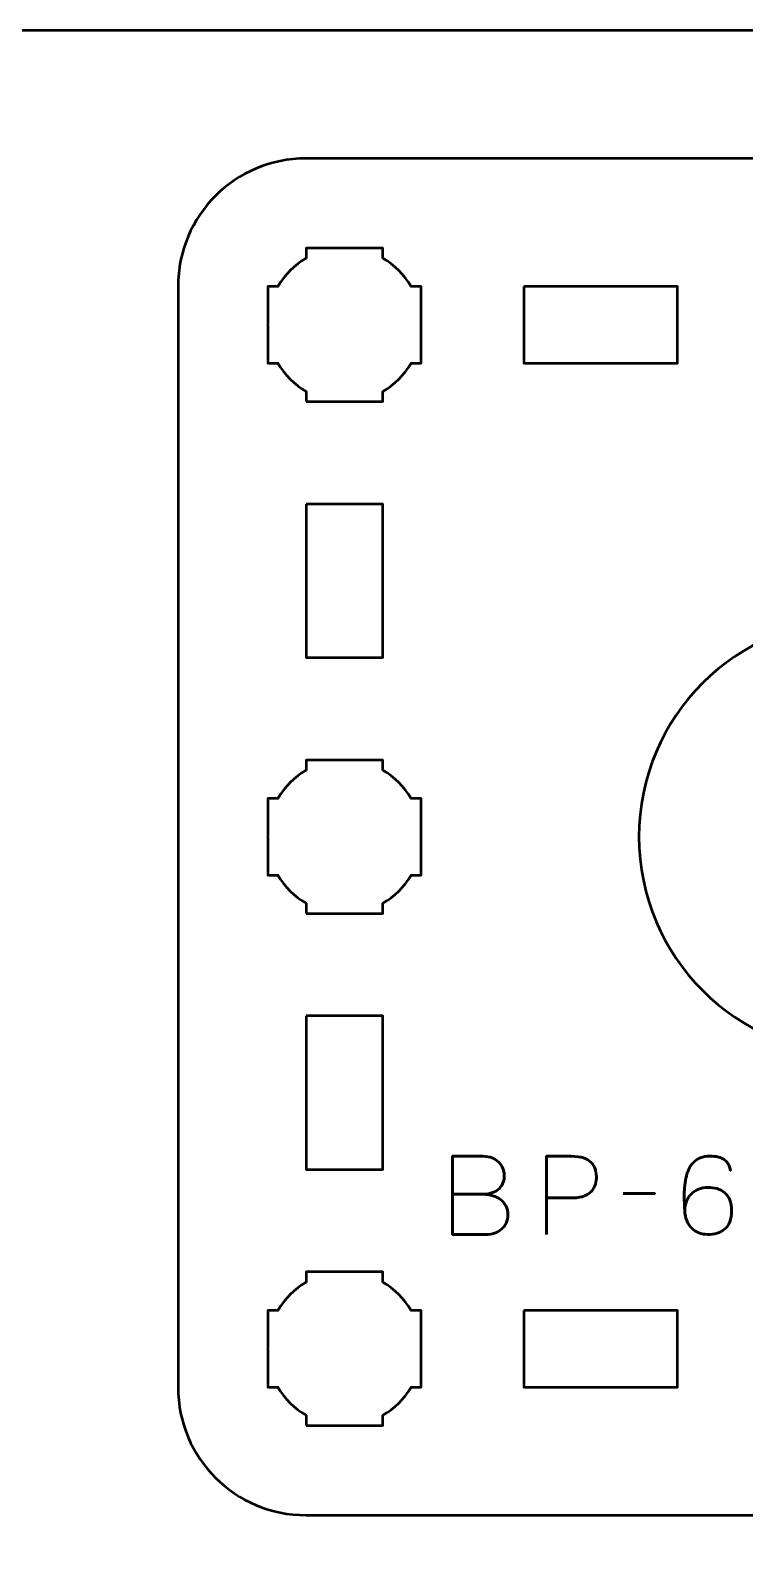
# Model space of a CAD drawing. Header units: centimetres. Extents: x -21 to 0, y -29.7 to 0.
# Drawn here: x -14.73 to -11.94, y -5.95 to 0 of the extents above; entities that cross this region are included whole.
import ezdxf

# ---------------------------------------------------------------- set-up
doc = ezdxf.new("R2010")
doc.units = ezdxf.units.CM
doc.header["$MEASUREMENT"] = 0
doc.layers.add('Layer 1', color=7, linetype='Continuous')

msp = doc.modelspace()

# ---------------------------------------------------------------- linework, layer by layer
at = {"layer": 'Layer 1', "color": 1, "lineweight": 53}
msp.add_open_spline([(-21.00003, -29.19995), (-21.00003, -29.19995), (-21.00003, -1.69992), (-21.00003, -1.69992), (-21.00003, -1.69992), (-21.00003, -1.61709), (-20.93286, -1.54992), (-20.85003, -1.54992), (-20.85003, -1.54992), (-20.7672, -1.54992), (-20.70003, -1.48275), (-20.70003, -1.39992), (-20.70003, -1.39992), (-20.70003, -1.31709), (-20.7672, -1.24992), (-20.85003, -1.24992), (-20.85003, -1.24992), (-20.93286, -1.24992), (-21.00003, -1.18275), (-21.00003, -1.09992), (-21.00003, -1.09992), (-21.00003, -1.09992), (-21.00003, -0.49992), (-21.00003, -0.49992), (-21.00003, -0.49992), (-21.00003, -0.22295), (-20.77694, 0.00004), (-20.49994, 0.00004), (-20.49994, 0.00004), (-20.49994, 0.00004), (-0.50008, 0.00004), (-0.50008, 0.00004), (-0.50008, 0.00004), (-0.22294, 0.00004), (0.00002, -0.22295), (0.00002, -0.49992), (0.00002, -0.49992), (0.00002, -0.49992), (0.00002, -29.19995), (0.00002, -29.19995), (0.00002, -29.19995), (0.00002, -29.47695), (-0.22294, -29.70004), (-0.50008, -29.70004), (-0.50008, -29.70004), (-0.50008, -29.70004), (-20.49994, -29.70004), (-20.49994, -29.70004), (-20.49994, -29.70004), (-20.77694, -29.70004), (-21.00003, -29.47695), (-21.00003, -29.19995)], degree=3, knots=[0, 0, 0, 0, 0.0769231, 0.0769231, 0.0769231, 0.0769231, 0.1538462, 0.1538462, 0.1538462, 0.1538462, 0.2307692, 0.2307692, 0.2307692, 0.2307692, 0.3076923, 0.3076923, 0.3076923, 0.3076923, 0.3846154, 0.3846154, 0.3846154, 0.3846154, 0.4615385, 0.4615385, 0.4615385, 0.4615385, 0.5384615, 0.5384615, 0.5384615, 0.5384615, 0.6153846, 0.6153846, 0.6153846, 0.6153846, 0.6923077, 0.6923077, 0.6923077, 0.6923077, 0.7692308, 0.7692308, 0.7692308, 0.7692308, 0.8461538, 0.8461538, 0.8461538, 0.8461538, 0.9230769, 0.9230769, 0.9230769, 0.9230769, 1, 1, 1, 1], dxfattribs=at)
at = {"layer": 'Layer 1', "color": 3, "lineweight": 53}
msp.add_open_spline([(-13.64992, -0.49997), (-13.64992, -0.49997), (-9.35005, -0.49997), (-9.35005, -0.49997), (-9.35005, -0.49997), (-9.07291, -0.49997), (-8.84995, -0.72306), (-8.84995, -1.00006), (-8.84995, -1.00006), (-8.84995, -1.00006), (-8.84995, -5.29993), (-8.84995, -5.29993), (-8.84995, -5.29993), (-8.84995, -5.57707), (-9.07291, -5.80003), (-9.35005, -5.80003), (-9.35005, -5.80003), (-9.35005, -5.80003), (-13.64992, -5.80003), (-13.64992, -5.80003), (-13.64992, -5.80003), (-13.92692, -5.80003), (-14.15001, -5.57707), (-14.15001, -5.29993), (-14.15001, -5.29993), (-14.15001, -5.29993), (-14.15001, -1.00006), (-14.15001, -1.00006), (-14.15001, -1.00006), (-14.15001, -0.72306), (-13.92692, -0.49997), (-13.64992, -0.49997)], degree=3, knots=[0, 0, 0, 0, 0.125, 0.125, 0.125, 0.125, 0.25, 0.25, 0.25, 0.25, 0.375, 0.375, 0.375, 0.375, 0.5, 0.5, 0.5, 0.5, 0.625, 0.625, 0.625, 0.625, 0.75, 0.75, 0.75, 0.75, 0.875, 0.875, 0.875, 0.875, 1, 1, 1, 1], dxfattribs=at)
at = {"layer": 'Layer 1', "lineweight": 53}
for points, knots in [([(-13.64997, -1.45006), (-13.64997, -1.45006), (-13.64997, -1.40988), (-13.64997, -1.40988), (-13.64997, -1.40988), (-13.69551, -1.38355), (-13.73347, -1.3456), (-13.75982, -1.30007), (-13.75982, -1.30007), (-13.75982, -1.30007), (-13.79997, -1.30007), (-13.79997, -1.30007), (-13.79997, -1.30007), (-13.79997, -1.30007), (-13.79997, -1.15155), (-13.79997, -1.15155), (-13.79997, -1.15155), (-13.79997, -1.15155), (-13.79999, -1.15), (-13.79999, -1.15), (-13.79999, -1.15), (-13.79999, -1.15), (-13.79997, -1.14845), (-13.79997, -1.14845), (-13.79997, -1.14845), (-13.79997, -1.14845), (-13.79997, -1.00006), (-13.79997, -1.00006), (-13.79997, -1.00006), (-13.79997, -1.00006), (-13.75987, -1.00006), (-13.75987, -1.00006), (-13.75987, -1.00006), (-13.73352, -0.95449), (-13.69553, -0.91649), (-13.64997, -0.89013), (-13.64997, -0.89013), (-13.64997, -0.89013), (-13.64997, -0.85005), (-13.64997, -0.85005), (-13.64997, -0.85005), (-13.64997, -0.85005), (-13.50463, -0.85005), (-13.50463, -0.85005), (-13.50463, -0.85005), (-13.50463, -0.85005), (-13.49999, -0.84999), (-13.49999, -0.84999), (-13.49999, -0.84999), (-13.49999, -0.84999), (-13.49534, -0.85005), (-13.49534, -0.85005), (-13.49534, -0.85005), (-13.49534, -0.85005), (-13.34996, -0.85005), (-13.34996, -0.85005), (-13.34996, -0.85005), (-13.34996, -0.85005), (-13.34996, -0.89013), (-13.34996, -0.89013), (-13.34996, -0.89013), (-13.30439, -0.91649), (-13.26642, -0.95449), (-13.24008, -1.00006), (-13.24008, -1.00006), (-13.24008, -1.00006), (-13.19996, -1.00006), (-13.19996, -1.00006), (-13.19996, -1.00006), (-13.19996, -1.00006), (-13.19996, -1.30007), (-13.19996, -1.30007), (-13.19996, -1.30007), (-13.19996, -1.30007), (-13.24013, -1.30007), (-13.24013, -1.30007), (-13.24013, -1.30007), (-13.26647, -1.3456), (-13.30443, -1.38355), (-13.34996, -1.40988), (-13.34996, -1.40988), (-13.34996, -1.40988), (-13.34996, -1.45006), (-13.34996, -1.45006), (-13.34996, -1.45006), (-13.34996, -1.45006), (-13.64997, -1.45006), (-13.64997, -1.45006)], [0, 0, 0, 0, 0.0454545, 0.0454545, 0.0454545, 0.0454545, 0.0909091, 0.0909091, 0.0909091, 0.0909091, 0.1363636, 0.1363636, 0.1363636, 0.1363636, 0.1818182, 0.1818182, 0.1818182, 0.1818182, 0.2272727, 0.2272727, 0.2272727, 0.2272727, 0.2727273, 0.2727273, 0.2727273, 0.2727273, 0.3181818, 0.3181818, 0.3181818, 0.3181818, 0.3636364, 0.3636364, 0.3636364, 0.3636364, 0.4090909, 0.4090909, 0.4090909, 0.4090909, 0.4545455, 0.4545455, 0.4545455, 0.4545455, 0.5, 0.5, 0.5, 0.5, 0.5454545, 0.5454545, 0.5454545, 0.5454545, 0.5909091, 0.5909091, 0.5909091, 0.5909091, 0.6363636, 0.6363636, 0.6363636, 0.6363636, 0.6818182, 0.6818182, 0.6818182, 0.6818182, 0.7272727, 0.7272727, 0.7272727, 0.7272727, 0.7727273, 0.7727273, 0.7727273, 0.7727273, 0.8181818, 0.8181818, 0.8181818, 0.8181818, 0.8636364, 0.8636364, 0.8636364, 0.8636364, 0.9090909, 0.9090909, 0.9090909, 0.9090909, 0.9545455, 0.9545455, 0.9545455, 0.9545455, 1, 1, 1, 1]), ([(-12.79997, -1.00006), (-12.79997, -1.00006), (-12.19996, -1.00006), (-12.19996, -1.00006), (-12.19996, -1.00006), (-12.19996, -1.00006), (-12.19996, -1.30007), (-12.19996, -1.30007), (-12.19996, -1.30007), (-12.19996, -1.30007), (-12.79997, -1.30007), (-12.79997, -1.30007), (-12.79997, -1.30007), (-12.79997, -1.30007), (-12.79997, -1.00006), (-12.79997, -1.00006)], [0, 0, 0, 0, 0.25, 0.25, 0.25, 0.25, 0.5, 0.5, 0.5, 0.5, 0.75, 0.75, 0.75, 0.75, 1, 1, 1, 1]), ([(-13.64992, -1.85001), (-13.64992, -1.85001), (-13.34991, -1.85001), (-13.34991, -1.85001), (-13.34991, -1.85001), (-13.34991, -1.85001), (-13.34991, -2.45002), (-13.34991, -2.45002), (-13.34991, -2.45002), (-13.34991, -2.45002), (-13.64992, -2.45002), (-13.64992, -2.45002), (-13.64992, -2.45002), (-13.64992, -2.45002), (-13.64992, -1.85001), (-13.64992, -1.85001)], [0, 0, 0, 0, 0.25, 0.25, 0.25, 0.25, 0.5, 0.5, 0.5, 0.5, 0.75, 0.75, 0.75, 0.75, 1, 1, 1, 1]), ([(-11.49998, -2.3), (-11.03061, -2.3), (-10.64998, -2.68063), (-10.64998, -3.15), (-10.64998, -3.15), (-10.64998, -3.61937), (-11.03061, -4), (-11.49998, -4), (-11.49998, -4), (-11.96935, -4), (-12.34998, -3.61937), (-12.34998, -3.15), (-12.34998, -3.15), (-12.34998, -2.68063), (-11.96935, -2.3), (-11.49998, -2.3)], [0, 0, 0, 0, 0.25, 0.25, 0.25, 0.25, 0.5, 0.5, 0.5, 0.5, 0.75, 0.75, 0.75, 0.75, 1, 1, 1, 1]), ([(-13.64997, -3.45006), (-13.64997, -3.45006), (-13.64997, -3.40988), (-13.64997, -3.40988), (-13.64997, -3.40988), (-13.69551, -3.38355), (-13.73347, -3.3456), (-13.75982, -3.30007), (-13.75982, -3.30007), (-13.75982, -3.30007), (-13.79997, -3.30007), (-13.79997, -3.30007), (-13.79997, -3.30007), (-13.79997, -3.30007), (-13.79997, -3.15155), (-13.79997, -3.15155), (-13.79997, -3.15155), (-13.79997, -3.15155), (-13.79999, -3.15), (-13.79999, -3.15), (-13.79999, -3.15), (-13.79999, -3.15), (-13.79997, -3.14845), (-13.79997, -3.14845), (-13.79997, -3.14845), (-13.79997, -3.14845), (-13.79997, -3.00006), (-13.79997, -3.00006), (-13.79997, -3.00006), (-13.79997, -3.00006), (-13.75987, -3.00006), (-13.75987, -3.00006), (-13.75987, -3.00006), (-13.73352, -2.95449), (-13.69553, -2.91649), (-13.64997, -2.89013), (-13.64997, -2.89013), (-13.64997, -2.89013), (-13.64997, -2.85005), (-13.64997, -2.85005), (-13.64997, -2.85005), (-13.64997, -2.85005), (-13.50463, -2.85005), (-13.50463, -2.85005), (-13.50463, -2.85005), (-13.50463, -2.85005), (-13.49999, -2.84999), (-13.49999, -2.84999), (-13.49999, -2.84999), (-13.49999, -2.84999), (-13.49534, -2.85005), (-13.49534, -2.85005), (-13.49534, -2.85005), (-13.49534, -2.85005), (-13.34996, -2.85005), (-13.34996, -2.85005), (-13.34996, -2.85005), (-13.34996, -2.85005), (-13.34996, -2.89013), (-13.34996, -2.89013), (-13.34996, -2.89013), (-13.30439, -2.91649), (-13.26642, -2.95449), (-13.24008, -3.00006), (-13.24008, -3.00006), (-13.24008, -3.00006), (-13.19996, -3.00006), (-13.19996, -3.00006), (-13.19996, -3.00006), (-13.19996, -3.00006), (-13.19996, -3.30007), (-13.19996, -3.30007), (-13.19996, -3.30007), (-13.19996, -3.30007), (-13.24013, -3.30007), (-13.24013, -3.30007), (-13.24013, -3.30007), (-13.26647, -3.3456), (-13.30443, -3.38355), (-13.34996, -3.40988), (-13.34996, -3.40988), (-13.34996, -3.40988), (-13.34996, -3.45006), (-13.34996, -3.45006), (-13.34996, -3.45006), (-13.34996, -3.45006), (-13.64997, -3.45006), (-13.64997, -3.45006)], [0, 0, 0, 0, 0.0454545, 0.0454545, 0.0454545, 0.0454545, 0.0909091, 0.0909091, 0.0909091, 0.0909091, 0.1363636, 0.1363636, 0.1363636, 0.1363636, 0.1818182, 0.1818182, 0.1818182, 0.1818182, 0.2272727, 0.2272727, 0.2272727, 0.2272727, 0.2727273, 0.2727273, 0.2727273, 0.2727273, 0.3181818, 0.3181818, 0.3181818, 0.3181818, 0.3636364, 0.3636364, 0.3636364, 0.3636364, 0.4090909, 0.4090909, 0.4090909, 0.4090909, 0.4545455, 0.4545455, 0.4545455, 0.4545455, 0.5, 0.5, 0.5, 0.5, 0.5454545, 0.5454545, 0.5454545, 0.5454545, 0.5909091, 0.5909091, 0.5909091, 0.5909091, 0.6363636, 0.6363636, 0.6363636, 0.6363636, 0.6818182, 0.6818182, 0.6818182, 0.6818182, 0.7272727, 0.7272727, 0.7272727, 0.7272727, 0.7727273, 0.7727273, 0.7727273, 0.7727273, 0.8181818, 0.8181818, 0.8181818, 0.8181818, 0.8636364, 0.8636364, 0.8636364, 0.8636364, 0.9090909, 0.9090909, 0.9090909, 0.9090909, 0.9545455, 0.9545455, 0.9545455, 0.9545455, 1, 1, 1, 1]), ([(-13.64992, -3.84998), (-13.64992, -3.84998), (-13.34991, -3.84998), (-13.34991, -3.84998), (-13.34991, -3.84998), (-13.34991, -3.84998), (-13.34991, -4.44998), (-13.34991, -4.44998), (-13.34991, -4.44998), (-13.34991, -4.44998), (-13.64992, -4.44998), (-13.64992, -4.44998), (-13.64992, -4.44998), (-13.64992, -4.44998), (-13.64992, -3.84998), (-13.64992, -3.84998)], [0, 0, 0, 0, 0.25, 0.25, 0.25, 0.25, 0.5, 0.5, 0.5, 0.5, 0.75, 0.75, 0.75, 0.75, 1, 1, 1, 1]), ([(-13.64997, -5.45006), (-13.64997, -5.45006), (-13.64997, -5.40988), (-13.64997, -5.40988), (-13.64997, -5.40988), (-13.69551, -5.38355), (-13.73347, -5.3456), (-13.75982, -5.30007), (-13.75982, -5.30007), (-13.75982, -5.30007), (-13.79997, -5.30007), (-13.79997, -5.30007), (-13.79997, -5.30007), (-13.79997, -5.30007), (-13.79997, -5.15155), (-13.79997, -5.15155), (-13.79997, -5.15155), (-13.79997, -5.15155), (-13.79999, -5.15), (-13.79999, -5.15), (-13.79999, -5.15), (-13.79999, -5.15), (-13.79997, -5.14845), (-13.79997, -5.14845), (-13.79997, -5.14845), (-13.79997, -5.14845), (-13.79997, -5.00006), (-13.79997, -5.00006), (-13.79997, -5.00006), (-13.79997, -5.00006), (-13.75987, -5.00006), (-13.75987, -5.00006), (-13.75987, -5.00006), (-13.73352, -4.95449), (-13.69553, -4.91649), (-13.64997, -4.89013), (-13.64997, -4.89013), (-13.64997, -4.89013), (-13.64997, -4.85005), (-13.64997, -4.85005), (-13.64997, -4.85005), (-13.64997, -4.85005), (-13.50463, -4.85005), (-13.50463, -4.85005), (-13.50463, -4.85005), (-13.50463, -4.85005), (-13.49999, -4.84999), (-13.49999, -4.84999), (-13.49999, -4.84999), (-13.49999, -4.84999), (-13.49534, -4.85005), (-13.49534, -4.85005), (-13.49534, -4.85005), (-13.49534, -4.85005), (-13.34996, -4.85005), (-13.34996, -4.85005), (-13.34996, -4.85005), (-13.34996, -4.85005), (-13.34996, -4.89013), (-13.34996, -4.89013), (-13.34996, -4.89013), (-13.30439, -4.91649), (-13.26642, -4.95449), (-13.24008, -5.00006), (-13.24008, -5.00006), (-13.24008, -5.00006), (-13.19996, -5.00006), (-13.19996, -5.00006), (-13.19996, -5.00006), (-13.19996, -5.00006), (-13.19996, -5.30007), (-13.19996, -5.30007), (-13.19996, -5.30007), (-13.19996, -5.30007), (-13.24013, -5.30007), (-13.24013, -5.30007), (-13.24013, -5.30007), (-13.26647, -5.3456), (-13.30443, -5.38355), (-13.34996, -5.40988), (-13.34996, -5.40988), (-13.34996, -5.40988), (-13.34996, -5.45006), (-13.34996, -5.45006), (-13.34996, -5.45006), (-13.34996, -5.45006), (-13.64997, -5.45006), (-13.64997, -5.45006)], [0, 0, 0, 0, 0.0454545, 0.0454545, 0.0454545, 0.0454545, 0.0909091, 0.0909091, 0.0909091, 0.0909091, 0.1363636, 0.1363636, 0.1363636, 0.1363636, 0.1818182, 0.1818182, 0.1818182, 0.1818182, 0.2272727, 0.2272727, 0.2272727, 0.2272727, 0.2727273, 0.2727273, 0.2727273, 0.2727273, 0.3181818, 0.3181818, 0.3181818, 0.3181818, 0.3636364, 0.3636364, 0.3636364, 0.3636364, 0.4090909, 0.4090909, 0.4090909, 0.4090909, 0.4545455, 0.4545455, 0.4545455, 0.4545455, 0.5, 0.5, 0.5, 0.5, 0.5454545, 0.5454545, 0.5454545, 0.5454545, 0.5909091, 0.5909091, 0.5909091, 0.5909091, 0.6363636, 0.6363636, 0.6363636, 0.6363636, 0.6818182, 0.6818182, 0.6818182, 0.6818182, 0.7272727, 0.7272727, 0.7272727, 0.7272727, 0.7727273, 0.7727273, 0.7727273, 0.7727273, 0.8181818, 0.8181818, 0.8181818, 0.8181818, 0.8636364, 0.8636364, 0.8636364, 0.8636364, 0.9090909, 0.9090909, 0.9090909, 0.9090909, 0.9545455, 0.9545455, 0.9545455, 0.9545455, 1, 1, 1, 1]), ([(-12.79997, -4.99993), (-12.79997, -4.99993), (-12.19996, -4.99993), (-12.19996, -4.99993), (-12.19996, -4.99993), (-12.19996, -4.99993), (-12.19996, -5.29993), (-12.19996, -5.29993), (-12.19996, -5.29993), (-12.19996, -5.29993), (-12.79997, -5.29993), (-12.79997, -5.29993), (-12.79997, -5.29993), (-12.79997, -5.29993), (-12.79997, -4.99993), (-12.79997, -4.99993)], [0, 0, 0, 0, 0.25, 0.25, 0.25, 0.25, 0.5, 0.5, 0.5, 0.5, 0.75, 0.75, 0.75, 0.75, 1, 1, 1, 1])]:
    msp.add_open_spline(points, degree=3, knots=knots, dxfattribs=at)
at = {"layer": 'Layer 1', "color": 5, "lineweight": 53}
for points, knots in [([(-13.07777, -4.54636), (-13.07777, -4.54636), (-12.96051, -4.54636), (-12.96051, -4.54636), (-12.96051, -4.54636), (-12.94527, -4.54629), (-12.93229, -4.54418), (-12.92135, -4.54001), (-12.92135, -4.54001), (-12.91048, -4.53592), (-12.90167, -4.53035), (-12.89482, -4.52336), (-12.89482, -4.52336), (-12.88798, -4.51638), (-12.88304, -4.50848), (-12.87993, -4.49973), (-12.87993, -4.49973), (-12.8769, -4.49105), (-12.87549, -4.48202), (-12.87584, -4.47271), (-12.87584, -4.47271), (-12.87627, -4.46339), (-12.87824, -4.45436), (-12.88177, -4.44554), (-12.88177, -4.44554), (-12.88523, -4.43672), (-12.89045, -4.42875), (-12.89729, -4.42162), (-12.89729, -4.42162), (-12.90413, -4.4145), (-12.91267, -4.40885), (-12.92304, -4.40469), (-12.92304, -4.40469), (-12.93342, -4.40046), (-12.94562, -4.39827), (-12.95966, -4.3982), (-12.95966, -4.3982), (-12.95966, -4.3982), (-13.07777, -4.3982), (-13.07777, -4.3982), (-13.07777, -4.3982), (-13.07777, -4.3982), (-13.07777, -4.70342), (-13.07777, -4.70342), (-13.07777, -4.70342), (-13.07777, -4.70342), (-12.94781, -4.70342), (-12.94781, -4.70342), (-12.94781, -4.70342), (-12.93567, -4.70342), (-12.92438, -4.70166), (-12.91394, -4.6982), (-12.91394, -4.6982), (-12.9035, -4.69467), (-12.8944, -4.68966), (-12.8865, -4.68296), (-12.8865, -4.68296), (-12.87866, -4.67633), (-12.87253, -4.66828), (-12.86815, -4.65876), (-12.86815, -4.65876), (-12.86378, -4.64923), (-12.86152, -4.63844), (-12.86145, -4.62637), (-12.86145, -4.62637), (-12.86173, -4.61424), (-12.86427, -4.6033), (-12.86914, -4.5935), (-12.86914, -4.5935), (-12.87401, -4.58369), (-12.88078, -4.57529), (-12.88953, -4.56824), (-12.88953, -4.56824), (-12.89828, -4.56125), (-12.90872, -4.55582), (-12.92072, -4.55208), (-12.92072, -4.55208), (-12.93271, -4.54834), (-12.94597, -4.54644), (-12.96051, -4.54636), (-12.96051, -4.54636), (-12.94597, -4.54644), (-12.93271, -4.54834), (-12.92072, -4.55208), (-12.92072, -4.55208), (-12.90872, -4.55582), (-12.89828, -4.56125), (-12.88953, -4.56824), (-12.88953, -4.56824), (-12.88078, -4.57529), (-12.87401, -4.58369), (-12.86914, -4.5935), (-12.86914, -4.5935), (-12.86427, -4.6033), (-12.86173, -4.61424), (-12.86145, -4.62637), (-12.86145, -4.62637), (-12.86152, -4.63844), (-12.86378, -4.64923), (-12.86815, -4.65876), (-12.86815, -4.65876), (-12.87253, -4.66828), (-12.87866, -4.67633), (-12.8865, -4.68296), (-12.8865, -4.68296), (-12.8944, -4.68966), (-12.9035, -4.69467), (-12.91394, -4.6982), (-12.91394, -4.6982), (-12.92438, -4.70166), (-12.93567, -4.70342), (-12.94781, -4.70342), (-12.94781, -4.70342), (-12.94781, -4.70342), (-13.07777, -4.70342), (-13.07777, -4.70342), (-13.07777, -4.70342), (-13.07777, -4.70342), (-13.07777, -4.3982), (-13.07777, -4.3982), (-13.07777, -4.3982), (-13.07777, -4.3982), (-12.95966, -4.3982), (-12.95966, -4.3982), (-12.95966, -4.3982), (-12.94562, -4.39827), (-12.93342, -4.40046), (-12.92304, -4.40469), (-12.92304, -4.40469), (-12.91267, -4.40885), (-12.90413, -4.4145), (-12.89729, -4.42162), (-12.89729, -4.42162), (-12.89045, -4.42875), (-12.88523, -4.43672), (-12.88177, -4.44554), (-12.88177, -4.44554), (-12.87824, -4.45436), (-12.87627, -4.46339), (-12.87584, -4.47271), (-12.87584, -4.47271), (-12.87549, -4.48202), (-12.8769, -4.49105), (-12.87993, -4.49973), (-12.87993, -4.49973), (-12.88304, -4.50848), (-12.88798, -4.51638), (-12.89482, -4.52336), (-12.89482, -4.52336), (-12.90167, -4.53035), (-12.91048, -4.53592), (-12.92135, -4.54001), (-12.92135, -4.54001), (-12.93229, -4.54418), (-12.94527, -4.54629), (-12.96051, -4.54636), (-12.96051, -4.54636), (-12.96051, -4.54636), (-13.07777, -4.54636), (-13.07777, -4.54636)], [0, 0, 0, 0, 0.025, 0.025, 0.025, 0.025, 0.05, 0.05, 0.05, 0.05, 0.075, 0.075, 0.075, 0.075, 0.1, 0.1, 0.1, 0.1, 0.125, 0.125, 0.125, 0.125, 0.15, 0.15, 0.15, 0.15, 0.175, 0.175, 0.175, 0.175, 0.2, 0.2, 0.2, 0.2, 0.225, 0.225, 0.225, 0.225, 0.25, 0.25, 0.25, 0.25, 0.275, 0.275, 0.275, 0.275, 0.3, 0.3, 0.3, 0.3, 0.325, 0.325, 0.325, 0.325, 0.35, 0.35, 0.35, 0.35, 0.375, 0.375, 0.375, 0.375, 0.4, 0.4, 0.4, 0.4, 0.425, 0.425, 0.425, 0.425, 0.45, 0.45, 0.45, 0.45, 0.475, 0.475, 0.475, 0.475, 0.5, 0.5, 0.5, 0.5, 0.525, 0.525, 0.525, 0.525, 0.55, 0.55, 0.55, 0.55, 0.575, 0.575, 0.575, 0.575, 0.6, 0.6, 0.6, 0.6, 0.625, 0.625, 0.625, 0.625, 0.65, 0.65, 0.65, 0.65, 0.675, 0.675, 0.675, 0.675, 0.7, 0.7, 0.7, 0.7, 0.725, 0.725, 0.725, 0.725, 0.75, 0.75, 0.75, 0.75, 0.775, 0.775, 0.775, 0.775, 0.8, 0.8, 0.8, 0.8, 0.825, 0.825, 0.825, 0.825, 0.85, 0.85, 0.85, 0.85, 0.875, 0.875, 0.875, 0.875, 0.9, 0.9, 0.9, 0.9, 0.925, 0.925, 0.925, 0.925, 0.95, 0.95, 0.95, 0.95, 0.975, 0.975, 0.975, 0.975, 1, 1, 1, 1]), ([(-12.71159, -4.70342), (-12.71159, -4.70342), (-12.71159, -4.3982), (-12.71159, -4.3982), (-12.71159, -4.3982), (-12.71159, -4.3982), (-12.61422, -4.3982), (-12.61422, -4.3982), (-12.61422, -4.3982), (-12.59475, -4.39827), (-12.57874, -4.40046), (-12.56611, -4.40469), (-12.56611, -4.40469), (-12.55355, -4.40885), (-12.54367, -4.41464), (-12.53654, -4.42198), (-12.53654, -4.42198), (-12.52942, -4.42924), (-12.52434, -4.43757), (-12.52123, -4.44695), (-12.52123, -4.44695), (-12.5182, -4.45634), (-12.51644, -4.46614), (-12.51601, -4.47652), (-12.51601, -4.47652), (-12.51552, -4.48689), (-12.51672, -4.49705), (-12.51954, -4.50692), (-12.51954, -4.50692), (-12.52243, -4.5168), (-12.5273, -4.52576), (-12.53429, -4.53381), (-12.53429, -4.53381), (-12.5412, -4.54185), (-12.55058, -4.54827), (-12.56237, -4.553), (-12.56237, -4.553), (-12.57415, -4.55779), (-12.58875, -4.56019), (-12.60618, -4.56033), (-12.60618, -4.56033), (-12.60618, -4.56033), (-12.71159, -4.56033), (-12.71159, -4.56033), (-12.71159, -4.56033), (-12.71159, -4.56033), (-12.60618, -4.56033), (-12.60618, -4.56033), (-12.60618, -4.56033), (-12.58911, -4.56019), (-12.57464, -4.55779), (-12.56293, -4.553), (-12.56293, -4.553), (-12.55115, -4.54827), (-12.54176, -4.54185), (-12.53471, -4.53381), (-12.53471, -4.53381), (-12.52772, -4.52576), (-12.52271, -4.5168), (-12.51975, -4.50692), (-12.51975, -4.50692), (-12.51679, -4.49705), (-12.51552, -4.48689), (-12.51601, -4.47652), (-12.51601, -4.47652), (-12.51644, -4.46614), (-12.5182, -4.45634), (-12.52137, -4.44695), (-12.52137, -4.44695), (-12.52448, -4.43757), (-12.5297, -4.42924), (-12.53683, -4.42198), (-12.53683, -4.42198), (-12.54402, -4.41464), (-12.5539, -4.40885), (-12.56646, -4.40469), (-12.56646, -4.40469), (-12.57909, -4.40046), (-12.59496, -4.39827), (-12.61422, -4.3982), (-12.61422, -4.3982), (-12.61422, -4.3982), (-12.71159, -4.3982), (-12.71159, -4.3982), (-12.71159, -4.3982), (-12.71159, -4.3982), (-12.71159, -4.70342), (-12.71159, -4.70342)], [0, 0, 0, 0, 0.0454545, 0.0454545, 0.0454545, 0.0454545, 0.0909091, 0.0909091, 0.0909091, 0.0909091, 0.1363636, 0.1363636, 0.1363636, 0.1363636, 0.1818182, 0.1818182, 0.1818182, 0.1818182, 0.2272727, 0.2272727, 0.2272727, 0.2272727, 0.2727273, 0.2727273, 0.2727273, 0.2727273, 0.3181818, 0.3181818, 0.3181818, 0.3181818, 0.3636364, 0.3636364, 0.3636364, 0.3636364, 0.4090909, 0.4090909, 0.4090909, 0.4090909, 0.4545455, 0.4545455, 0.4545455, 0.4545455, 0.5, 0.5, 0.5, 0.5, 0.5454545, 0.5454545, 0.5454545, 0.5454545, 0.5909091, 0.5909091, 0.5909091, 0.5909091, 0.6363636, 0.6363636, 0.6363636, 0.6363636, 0.6818182, 0.6818182, 0.6818182, 0.6818182, 0.7272727, 0.7272727, 0.7272727, 0.7272727, 0.7727273, 0.7727273, 0.7727273, 0.7727273, 0.8181818, 0.8181818, 0.8181818, 0.8181818, 0.8636364, 0.8636364, 0.8636364, 0.8636364, 0.9090909, 0.9090909, 0.9090909, 0.9090909, 0.9545455, 0.9545455, 0.9545455, 0.9545455, 1, 1, 1, 1]), ([(-12.171, -4.61156), (-12.17093, -4.59773), (-12.16868, -4.58524), (-12.16416, -4.57395), (-12.16416, -4.57395), (-12.15972, -4.56273), (-12.15344, -4.55307), (-12.14532, -4.54495), (-12.14532, -4.54495), (-12.13728, -4.53691), (-12.12775, -4.5307), (-12.11689, -4.52633), (-12.11689, -4.52633), (-12.10602, -4.52195), (-12.0941, -4.51977), (-12.08126, -4.51969), (-12.08126, -4.51969), (-12.06835, -4.51962), (-12.05628, -4.52125), (-12.04506, -4.52449), (-12.04506, -4.52449), (-12.03384, -4.52767), (-12.02404, -4.53289), (-12.0155, -4.54009), (-12.0155, -4.54009), (-12.00696, -4.54721), (-12.00026, -4.55667), (-11.99546, -4.56845), (-11.99546, -4.56845), (-11.99067, -4.58023), (-11.9882, -4.59455), (-11.98813, -4.61156), (-11.98813, -4.61156), (-11.9882, -4.62856), (-11.99067, -4.64288), (-11.99546, -4.65467), (-11.99546, -4.65467), (-12.00026, -4.66645), (-12.00696, -4.6759), (-12.0155, -4.68303), (-12.0155, -4.68303), (-12.02404, -4.69023), (-12.03384, -4.69545), (-12.04506, -4.69862), (-12.04506, -4.69862), (-12.05628, -4.70187), (-12.06835, -4.70349), (-12.08126, -4.70342), (-12.08126, -4.70342), (-12.0941, -4.70335), (-12.10588, -4.70116), (-12.11668, -4.69679), (-12.11668, -4.69679), (-12.1274, -4.69241), (-12.13671, -4.6862), (-12.14469, -4.67809), (-12.14469, -4.67809), (-12.15266, -4.67005), (-12.15894, -4.66038), (-12.16345, -4.64909), (-12.16345, -4.64909), (-12.16804, -4.63787), (-12.17051, -4.62539), (-12.171, -4.61156), (-12.171, -4.61156), (-12.17129, -4.60457), (-12.17164, -4.59625), (-12.17213, -4.58658), (-12.17213, -4.58658), (-12.17263, -4.57684), (-12.17291, -4.56626), (-12.17298, -4.5549), (-12.17298, -4.5549), (-12.17305, -4.54347), (-12.1727, -4.53169), (-12.17178, -4.51962), (-12.17178, -4.51962), (-12.17093, -4.50749), (-12.16924, -4.49556), (-12.16677, -4.48378), (-12.16677, -4.48378), (-12.1643, -4.47207), (-12.16077, -4.46099), (-12.15612, -4.45062), (-12.15612, -4.45062), (-12.15146, -4.44025), (-12.14546, -4.43108), (-12.13805, -4.4231), (-12.13805, -4.4231), (-12.13058, -4.41513), (-12.12147, -4.40885), (-12.11068, -4.40427), (-12.11068, -4.40427), (-12.09988, -4.39975), (-12.08711, -4.39742), (-12.07237, -4.39735), (-12.07237, -4.39735), (-12.05953, -4.39742), (-12.04866, -4.39869), (-12.03963, -4.40116), (-12.03963, -4.40116), (-12.0306, -4.40363), (-12.02319, -4.40695), (-12.01726, -4.41104), (-12.01726, -4.41104), (-12.01141, -4.4152), (-12.00675, -4.41972), (-12.00337, -4.42473), (-12.00337, -4.42473), (-11.99998, -4.42967), (-11.99744, -4.43468), (-11.99589, -4.43969), (-11.99589, -4.43969), (-11.99426, -4.44469), (-11.99321, -4.44935), (-11.99278, -4.45366), (-11.99278, -4.45366), (-11.99321, -4.44935), (-11.99426, -4.44469), (-11.99589, -4.43969), (-11.99589, -4.43969), (-11.99744, -4.43468), (-11.99998, -4.42967), (-12.00337, -4.42473), (-12.00337, -4.42473), (-12.00675, -4.41972), (-12.01141, -4.4152), (-12.01726, -4.41104), (-12.01726, -4.41104), (-12.02319, -4.40695), (-12.0306, -4.40363), (-12.03963, -4.40116), (-12.03963, -4.40116), (-12.04866, -4.39869), (-12.05953, -4.39742), (-12.07237, -4.39735), (-12.07237, -4.39735), (-12.08711, -4.39742), (-12.09988, -4.39975), (-12.11068, -4.40427), (-12.11068, -4.40427), (-12.12147, -4.40885), (-12.13058, -4.41513), (-12.13805, -4.4231), (-12.13805, -4.4231), (-12.14546, -4.43108), (-12.15146, -4.44025), (-12.15612, -4.45062), (-12.15612, -4.45062), (-12.16077, -4.46099), (-12.1643, -4.47207), (-12.16677, -4.48378), (-12.16677, -4.48378), (-12.16924, -4.49556), (-12.17093, -4.50749), (-12.17178, -4.51962), (-12.17178, -4.51962), (-12.1727, -4.53169), (-12.17305, -4.54347), (-12.17298, -4.5549), (-12.17298, -4.5549), (-12.17291, -4.56626), (-12.17263, -4.57684), (-12.17213, -4.58658), (-12.17213, -4.58658), (-12.17164, -4.59625), (-12.17129, -4.60457), (-12.171, -4.61156), (-12.171, -4.61156), (-12.17051, -4.62539), (-12.16804, -4.63787), (-12.16345, -4.64909), (-12.16345, -4.64909), (-12.15894, -4.66038), (-12.15266, -4.67005), (-12.14469, -4.67809), (-12.14469, -4.67809), (-12.13671, -4.6862), (-12.1274, -4.69241), (-12.11668, -4.69679), (-12.11668, -4.69679), (-12.10588, -4.70116), (-12.0941, -4.70335), (-12.08126, -4.70342), (-12.08126, -4.70342), (-12.06835, -4.70349), (-12.05628, -4.70187), (-12.04506, -4.69862), (-12.04506, -4.69862), (-12.03384, -4.69545), (-12.02404, -4.69023), (-12.0155, -4.68303), (-12.0155, -4.68303), (-12.00696, -4.6759), (-12.00026, -4.66645), (-11.99546, -4.65467), (-11.99546, -4.65467), (-11.99067, -4.64288), (-11.9882, -4.62856), (-11.98813, -4.61156), (-11.98813, -4.61156), (-11.9882, -4.59455), (-11.99067, -4.58023), (-11.99546, -4.56845), (-11.99546, -4.56845), (-12.00026, -4.55667), (-12.00696, -4.54721), (-12.0155, -4.54009), (-12.0155, -4.54009), (-12.02404, -4.53289), (-12.03384, -4.52767), (-12.04506, -4.52449), (-12.04506, -4.52449), (-12.05628, -4.52125), (-12.06835, -4.51962), (-12.08126, -4.51969), (-12.08126, -4.51969), (-12.0941, -4.51977), (-12.10602, -4.52195), (-12.11689, -4.52633), (-12.11689, -4.52633), (-12.12775, -4.5307), (-12.13728, -4.53691), (-12.14532, -4.54495), (-12.14532, -4.54495), (-12.15344, -4.55307), (-12.15972, -4.56273), (-12.16416, -4.57395), (-12.16416, -4.57395), (-12.16868, -4.58524), (-12.17093, -4.59773), (-12.171, -4.61156)], [0, 0, 0, 0, 0.0172414, 0.0172414, 0.0172414, 0.0172414, 0.0344828, 0.0344828, 0.0344828, 0.0344828, 0.0517241, 0.0517241, 0.0517241, 0.0517241, 0.0689655, 0.0689655, 0.0689655, 0.0689655, 0.0862069, 0.0862069, 0.0862069, 0.0862069, 0.1034483, 0.1034483, 0.1034483, 0.1034483, 0.1206897, 0.1206897, 0.1206897, 0.1206897, 0.137931, 0.137931, 0.137931, 0.137931, 0.1551724, 0.1551724, 0.1551724, 0.1551724, 0.1724138, 0.1724138, 0.1724138, 0.1724138, 0.1896552, 0.1896552, 0.1896552, 0.1896552, 0.2068966, 0.2068966, 0.2068966, 0.2068966, 0.2241379, 0.2241379, 0.2241379, 0.2241379, 0.2413793, 0.2413793, 0.2413793, 0.2413793, 0.2586207, 0.2586207, 0.2586207, 0.2586207, 0.2758621, 0.2758621, 0.2758621, 0.2758621, 0.2931034, 0.2931034, 0.2931034, 0.2931034, 0.3103448, 0.3103448, 0.3103448, 0.3103448, 0.3275862, 0.3275862, 0.3275862, 0.3275862, 0.3448276, 0.3448276, 0.3448276, 0.3448276, 0.362069, 0.362069, 0.362069, 0.362069, 0.3793103, 0.3793103, 0.3793103, 0.3793103, 0.3965517, 0.3965517, 0.3965517, 0.3965517, 0.4137931, 0.4137931, 0.4137931, 0.4137931, 0.4310345, 0.4310345, 0.4310345, 0.4310345, 0.4482759, 0.4482759, 0.4482759, 0.4482759, 0.4655172, 0.4655172, 0.4655172, 0.4655172, 0.4827586, 0.4827586, 0.4827586, 0.4827586, 0.5, 0.5, 0.5, 0.5, 0.5172414, 0.5172414, 0.5172414, 0.5172414, 0.5344828, 0.5344828, 0.5344828, 0.5344828, 0.5517241, 0.5517241, 0.5517241, 0.5517241, 0.5689655, 0.5689655, 0.5689655, 0.5689655, 0.5862069, 0.5862069, 0.5862069, 0.5862069, 0.6034483, 0.6034483, 0.6034483, 0.6034483, 0.6206897, 0.6206897, 0.6206897, 0.6206897, 0.637931, 0.637931, 0.637931, 0.637931, 0.6551724, 0.6551724, 0.6551724, 0.6551724, 0.6724138, 0.6724138, 0.6724138, 0.6724138, 0.6896552, 0.6896552, 0.6896552, 0.6896552, 0.7068966, 0.7068966, 0.7068966, 0.7068966, 0.7241379, 0.7241379, 0.7241379, 0.7241379, 0.7413793, 0.7413793, 0.7413793, 0.7413793, 0.7586207, 0.7586207, 0.7586207, 0.7586207, 0.7758621, 0.7758621, 0.7758621, 0.7758621, 0.7931034, 0.7931034, 0.7931034, 0.7931034, 0.8103448, 0.8103448, 0.8103448, 0.8103448, 0.8275862, 0.8275862, 0.8275862, 0.8275862, 0.8448276, 0.8448276, 0.8448276, 0.8448276, 0.862069, 0.862069, 0.862069, 0.862069, 0.8793103, 0.8793103, 0.8793103, 0.8793103, 0.8965517, 0.8965517, 0.8965517, 0.8965517, 0.9137931, 0.9137931, 0.9137931, 0.9137931, 0.9310345, 0.9310345, 0.9310345, 0.9310345, 0.9482759, 0.9482759, 0.9482759, 0.9482759, 0.9655172, 0.9655172, 0.9655172, 0.9655172, 0.9827586, 0.9827586, 0.9827586, 0.9827586, 1, 1, 1, 1]), ([(-12.41103, -4.54382), (-12.41103, -4.54382), (-12.28784, -4.54382), (-12.28784, -4.54382), (-12.28784, -4.54382), (-12.28784, -4.54382), (-12.41103, -4.54382), (-12.41103, -4.54382)], [0, 0, 0, 0, 0.5, 0.5, 0.5, 0.5, 1, 1, 1, 1])]:
    msp.add_open_spline(points, degree=3, knots=knots, dxfattribs=at)

doc.saveas('drawing.dxf')
